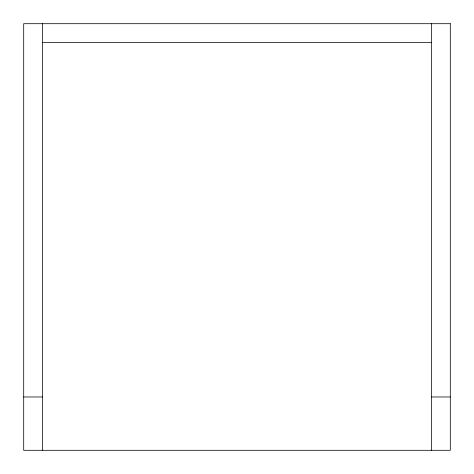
<?xml version="1.0" encoding="UTF-8"?>
<svg xmlns="http://www.w3.org/2000/svg" width="474" height="474" viewBox="0 0 474 474"><rect width="100%" height="100%" fill="white"/><g stroke="black" fill="none" stroke-linecap="round" stroke-linejoin="round"><path stroke-width="0.71" d="M42.364 42.364L431.636 42.364M23.7 396.975L42.364 396.975M431.636 396.975L450.3 396.975M431.636 23.7L431.636 450.3M42.364 23.7L42.364 450.3M450.3 23.7L23.7 23.7L23.7 450.3L450.3 450.3L450.3 23.7"/></g></svg>
